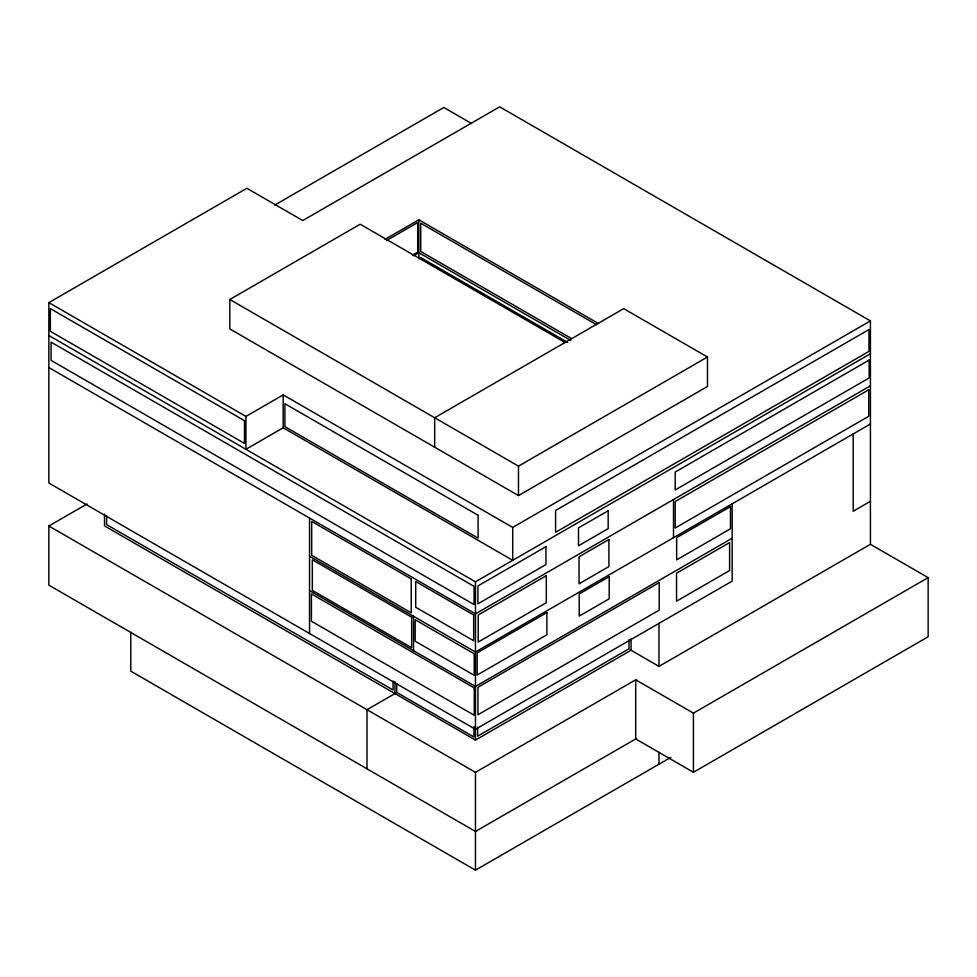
<?xml version="1.0" encoding="UTF-8"?>
<svg xmlns="http://www.w3.org/2000/svg" width="977" height="977" viewBox="0 0 977 977"><rect width="100%" height="100%" fill="white"/><g stroke="black" fill="none" stroke-linecap="round" stroke-linejoin="round"><path stroke-width="1.47" d="M732.164 503.814L732.164 581.12L475.469 729.318L48.85 483.017L48.85 302.614L246.888 188.28L302.748 220.533L499.674 106.835L870.422 320.896L870.422 544.299L658.974 666.375L630.226 649.778M274.732 205.097L443.814 107.482L471.549 123.493M434.68 447.21L434.68 417.753L623.692 308.634L707.482 357.008L707.482 386.477L518.482 495.595L229.827 328.944L229.827 299.487L360.183 224.221L565.036 342.5M384.938 239.389L418.84 219.825L598.583 323.595M386.526 240.55L417.704 222.548L417.704 252.115L412.514 255.119M413.625 255.73L418.84 252.713L570.824 340.472M636.54 738.465L475.469 831.451L48.85 585.15L48.85 526.017L87.026 503.985M48.85 302.614L245.935 416.397L283.183 394.903L512.705 527.421L870.422 320.896M512.705 527.421L512.705 560.309L283.183 427.792L245.935 449.298L245.935 416.397M229.827 299.487L518.482 466.139L707.482 357.008M48.85 335.514L475.469 581.816L870.422 353.784M870.422 385.83L475.469 613.849L48.85 367.547M396.039 692.937L366.998 709.705L366.998 768.838M870.422 423.994L475.469 652.025L309.55 556.231M732.164 538.217L475.469 686.428L309.55 590.633M870.422 501.299L853.202 511.24L853.202 433.935M104.527 514.049L104.527 525.919L475.469 740.077L631.044 650.255L631.044 638.384M48.85 526.017L475.469 772.331L635.697 679.809L693.426 713.137L928.15 577.627L928.15 636.76L693.426 772.27L635.697 738.942L635.697 679.809M130.784 632.461L130.784 671.162L475.469 870.165L670.869 757.346M596.532 324.694L420.721 223.196L420.721 251.468L571.423 338.469M420.366 257.354L567.576 342.353M870.422 544.299L928.15 577.627M693.426 713.137L693.426 772.27M673.507 499.516L673.507 537.68M658.974 623.375L658.974 666.375M658.974 752.302L658.974 764.209M629.017 639.666L629.017 648.777L477.619 736.182L477.619 727.071M518.482 466.139L518.482 495.595M475.469 581.816L475.469 740.077M475.469 772.331L475.469 870.165M473.918 726.656L473.918 736.963L396.735 692.4L396.735 683.57M418.84 219.825L418.84 258.82M413.552 616.279L413.552 650.682M394.928 681.714L394.928 693.572M393.084 681.091L393.084 689.994L106.603 524.588L106.603 515.685M309.55 518.066L309.55 633.536M283.183 394.903L283.183 427.792M868.98 329.554L555.583 510.482L555.583 532.306L868.98 351.378L868.98 329.554M545.948 546.668L477.912 585.956L477.912 603.835L545.948 564.559L545.948 546.668M608.17 510.751L578.506 527.873L578.506 545.764L608.17 528.63L608.17 510.751M869.151 360.073L675.192 472.062L675.192 489.941L869.151 377.965L869.151 360.073M546.314 575.685L478.217 614.997L478.217 642.023L546.314 602.711L546.314 575.685M608.915 539.536L579.019 556.805L579.019 583.819L608.915 566.562L608.915 539.536M868.761 389.799L675.192 501.555L675.192 528.02L868.761 416.263L868.761 389.799M546.912 612.579L477.142 652.868L477.142 675.058L546.912 634.769L546.912 612.579M609.208 576.625L579.214 593.943L579.214 616.121L609.208 598.803L609.208 576.625M730.478 506.599L676.646 537.68L676.646 559.87L730.478 528.789L730.478 506.599M659.219 582.585L477.948 687.246L477.948 714.773L659.219 610.112L659.219 582.585M729.611 542.577L676.536 573.218L676.536 601.173L729.611 570.531L729.611 542.577M478.107 515.258L284.905 403.721L284.905 426.631L478.107 538.168L478.107 515.258M244.482 420.684L50.364 308.61L50.364 331.325L244.482 443.399L244.482 420.684M474.053 586.359L51.073 342.145L51.073 360.366L474.053 604.58L474.053 586.359M411.219 578.909L311.687 521.449L311.687 555.315L411.219 612.774L411.219 578.909M473.686 614.973L415.713 581.51L415.713 607.267L473.686 640.741L473.686 614.973M411.671 617.171L312.335 559.821L312.335 590.352L411.671 647.702L411.671 617.171M474.211 653.833L415.188 619.76L415.188 641.217L474.211 675.29L474.211 653.833M474.26 687.93L311.419 593.918L311.419 621.25L474.26 715.262L474.26 687.93"/></g></svg>
